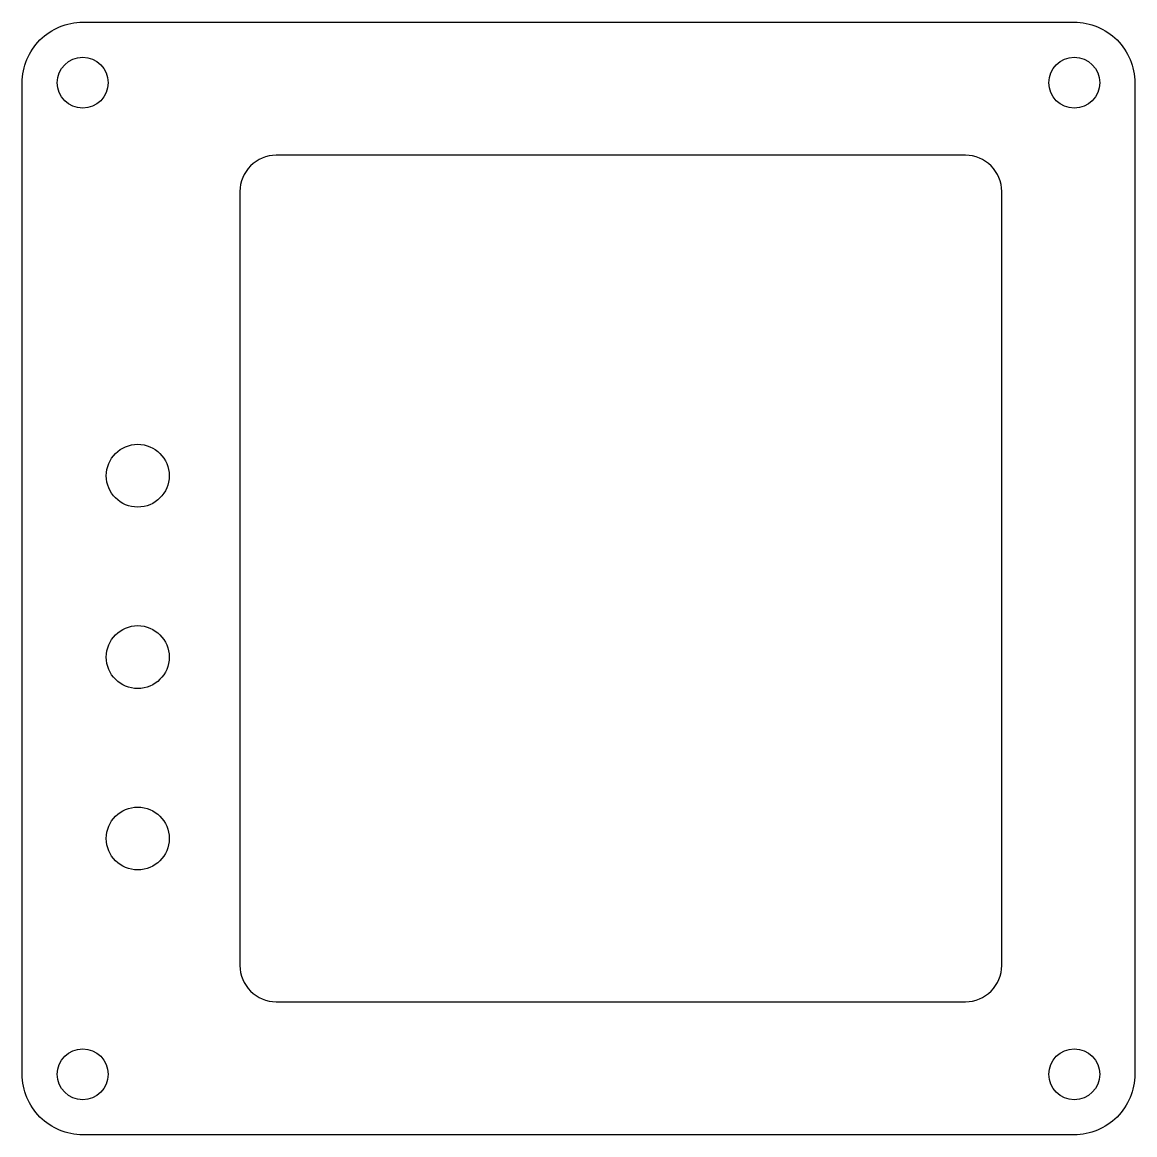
# Model space of a CAD drawing. Header units: millimetres. Extents: x -92 to 0, y -92 to 0.
import ezdxf

# ---------------------------------------------------------------- set-up
doc = ezdxf.new("R2010")
doc.units = ezdxf.units.MM
doc.layers.get('0').update_dxf_attribs({"linetype": 'CONTINUOUS'})

msp = doc.modelspace()

# ---------------------------------------------------------------- linework, layer by layer
for points in [[(-92, -5, -0.414214), (-87, 0), (-5, 0, -0.414214), (0, -5), (0, -87, -0.414214), (-5, -92), (-87, -92, -0.414214), (-92, -87)], [(-14, -11), (-71, -11, 0.414214), (-74, -14), (-74, -78, 0.414214), (-71, -81), (-14, -81, 0.414214), (-11, -78), (-11, -14, 0.414214)]]:
    msp.add_lwpolyline(points, format="xyb", close=True)
for centre, radius in [((-87, -5), 2.1), ((-5, -5), 2.1), ((-82.45, -37.5), 2.6), ((-82.45, -52.5), 2.6), ((-82.45, -67.5), 2.6), ((-87, -87), 2.1), ((-5, -87), 2.1)]:
    msp.add_circle(centre, radius)

doc.saveas('drawing.dxf')
